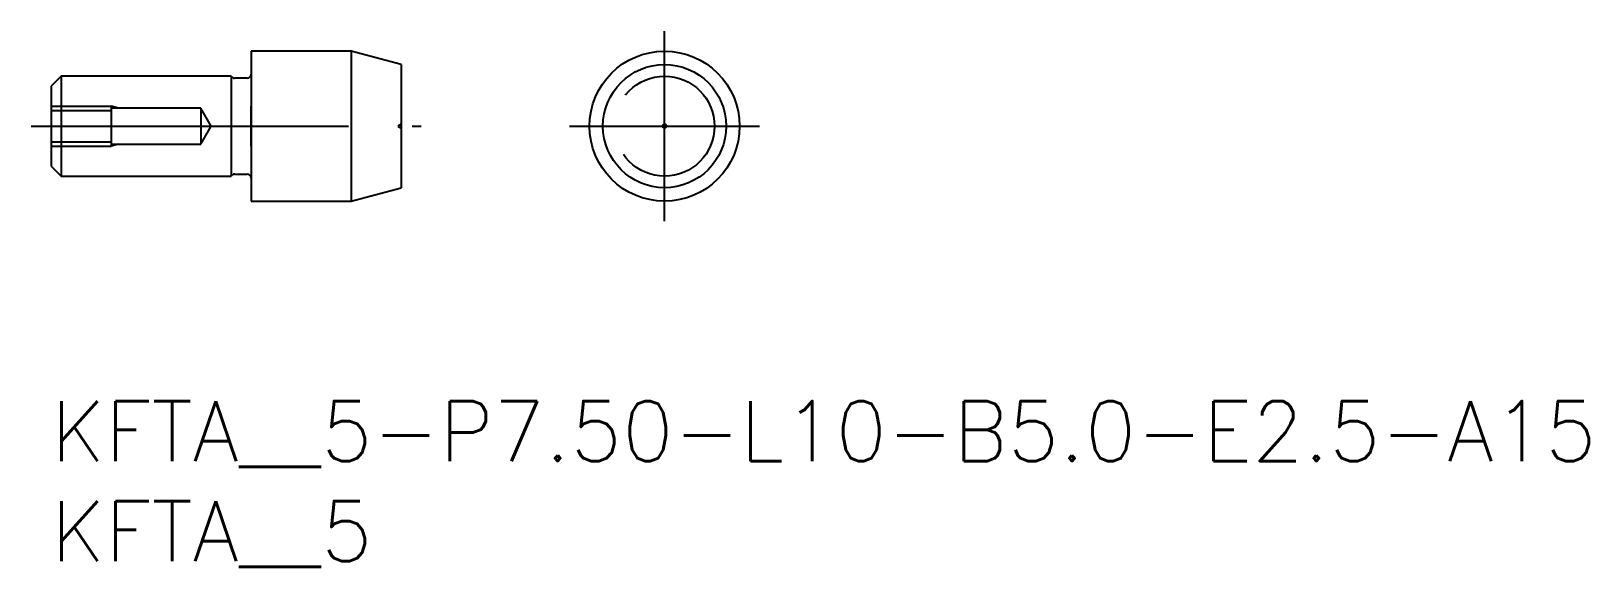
# Model space of a CAD drawing. Extents: x -1 to 76.9, y -8.3 to 18.5.
import ezdxf

# ---------------------------------------------------------------- set-up
doc = ezdxf.new("R2010")
doc.units = 0
doc.header["$LTSCALE"] = 0.5
doc.linetypes.add('CENTER', pattern=[50.8, 31.75, -6.35, 6.35, -6.35])
doc.linetypes.add('DASHED', pattern=[19.05, 12.7, -6.35])
for name, color, linetype in [('MSM_CENTER', 1, 'CENTER'), ('MSM_CONTINUOUS', 7, 'CONTINUOUS'), ('MSM_DASHED', 4, 'DASHED'), ('MSM_PART_NUMBER', 7, 'CONTINUOUS')]:
    doc.layers.add(name, color=color, linetype=linetype)
doc.styles.get("Standard").update_dxf_attribs({"font": 'txt.shx', "height": 1, "bigfont": 'bigfont.shx'})

# ---------------------------------------------------------------- blocks, each defined once
blk = doc.blocks.new('*U20')
at = {"layer": 'MSM_PART_NUMBER'}
blk.add_text('KFTA__5-P7.50-L10-B5.0-E2.5-A15', height=3, dxfattribs=at).set_placement((0, -3))
blk = doc.blocks.new('*U21')
at = {"layer": 'MSM_PART_NUMBER'}
blk.add_text('KFTA__5', height=3, dxfattribs=at).set_placement((0, -8))

msp = doc.modelspace()

# ---------------------------------------------------------------- linework, layer by layer
at = {"layer": 'MSM_CENTER'}
for p, q in [((30.671, 9), (30.671, 18.5)), ((-1, 13.75), (18.5, 13.75)), ((25.921, 13.75), (35.421, 13.75))]:
    msp.add_line(p, q, dxfattribs=at)
at = {"layer": 'MSM_CONTINUOUS'}
for p, q in [((10, 17.5), (10, 10)), ((15, 17.5), (10, 17.5)), ((15, 17.5), (15, 10)), ((17.5, 16.83), (15, 17.5)), ((17.5, 16.83), (17.5, 10.67)), ((0.5, 16.25), (0, 15.75)), ((0, 15.75), (0, 11.75)), ((0.5, 16.25), (0.5, 11.25)), ((9, 16.25), (0.5, 16.25)), ((9, 16.25), (9, 11.25)), ((9.8, 16.15), (9.173, 16.15)), ((10, 12.75), (10, 14.75)), ((0, 11.75), (0.5, 11.25)), ((0.5, 11.25), (9, 11.25)), ((9.173, 11.35), (9.8, 11.35)), ((15, 10), (17.5, 10.67)), ((10, 10), (15, 10))]:
    msp.add_line(p, q, dxfattribs=at)
for radius in [3.75, 3.08, 0.1]:
    msp.add_circle((30.671, 13.75), radius, dxfattribs=at)
for centre, start, end in [((9.173, 16.35), 210, 270), ((9.8, 16.35), 270, 0), ((9.173, 11.15), 90, 150), ((9.8, 11.15), 0, 90)]:
    msp.add_arc(centre, 0.2, start, end, dxfattribs=at)
at = {"layer": 'MSM_DASHED'}
for p, q in [((0, 14.75), (3, 14.75)), ((0, 14.534), (3, 14.534)), ((3.37, 14.65), (3, 14.75)), ((3, 14.75), (3, 12.75)), ((7.48, 14.65), (3, 14.65)), ((8, 13.75), (7.48, 14.65)), ((7.48, 14.65), (7.48, 12.85)), ((7.48, 12.85), (8, 13.75)), ((17.5, 13.85), (17.327, 13.75)), ((17.327, 13.75), (17.5, 13.65)), ((0, 12.966), (3, 12.966)), ((0, 12.75), (3, 12.75)), ((3, 12.85), (7.48, 12.85)), ((3.37, 12.85), (3, 12.75))]:
    msp.add_line(p, q, dxfattribs=at)
msp.add_circle((30.671, 13.75), 2.5, dxfattribs=at)

# ---------------------------------------------------------------- block references
at = {"layer": 'MSM_CONTINUOUS'}
for name in ['*U20', '*U21']:
    msp.add_blockref(name, (0, 0), dxfattribs=at)

doc.saveas('drawing.dxf')
